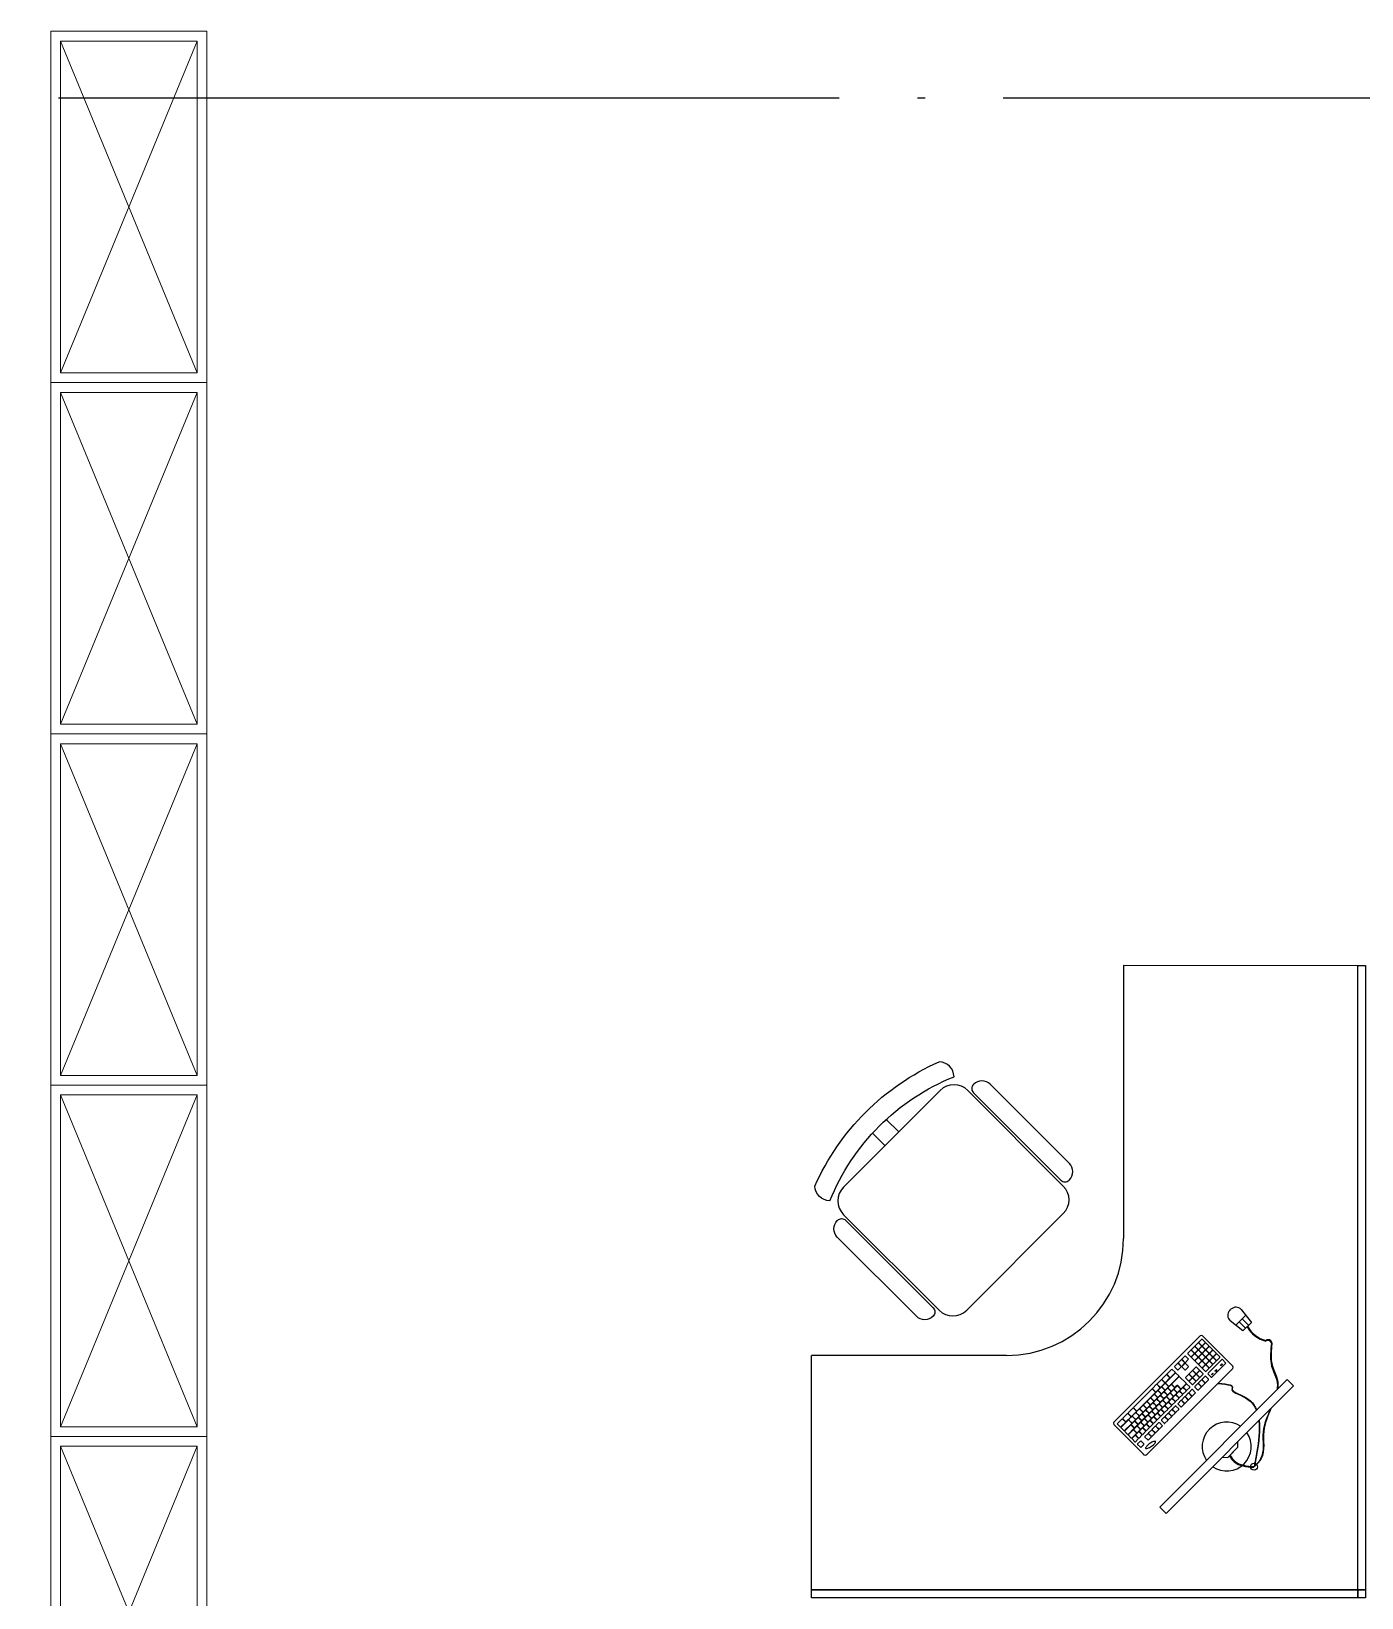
# Model space of a CAD drawing. Extents: x 93518 to 937116, y -359949 to 58022.
# Drawn here: x 806664 to 810072, y -99287 to -95274 of the extents above; entities that cross this region are included whole.
import ezdxf

# ---------------------------------------------------------------- set-up
doc = ezdxf.new("R2010")
doc.units = 0
doc.header["$LTSCALE"] = 1000
doc.header["$MEASUREMENT"] = 0
doc.linetypes.add('DOTE', pattern=[2.42, 2, -0.2, 0.02, -0.2])
doc.layers.get('0').update_dxf_attribs({"linetype": 'CONTINUOUS'})
doc.layers.add('DOTE', color=8, linetype='DOTE')

msp = doc.modelspace()

# ---------------------------------------------------------------- linework, layer by layer
at = {"color": 252, "lineweight": 9}
for p, q in [((807088.8, -95299.5), (806738.8, -96149.5)), ((807088.8, -96149.5), (806738.8, -95299.5)), ((807088.8, -96199.5), (806738.8, -97049.5)), ((807088.8, -97049.5), (806738.8, -96199.5)), ((807088.8, -97099.5), (806738.8, -97949.5)), ((807088.8, -97949.5), (806738.8, -97099.5)), ((807088.8, -97999.5), (806738.8, -98849.5)), ((807088.8, -98849.5), (806738.8, -97999.5)), ((807088.8, -98899.5), (806738.8, -99749.5)), ((807088.8, -99749.5), (806738.8, -98899.5))]:
    msp.add_line(p, q, dxfattribs=at)
at = {"color": 252}
for p, q in [((809462.2, -97667), (809462.2, -98367)), ((809462.2, -97667), (810062.2, -97667.4)), ((810062.2, -99267), (810062.2, -97667)), ((808744.8, -98235.5), (808992.3, -97988)), ((809063, -97988), (809307.7, -98232.7)), ((808886.2, -98094.1), (808854.3, -98062.2)), ((808850.9, -98129.4), (808819, -98097.5)), ((808989.5, -98550.9), (808744.8, -98306.2)), ((809307.7, -98303.4), (809060.2, -98550.9)), ((809734.2, -98551.5), (809737.3, -98548.4)), ((809763.7, -98549.2), (809789.5, -98582.3)), ((809767.7, -98604.1), (809734.9, -98577.8)), ((809749.5, -98589.5), (809775.1, -98563.8)), ((809774.5, -98597.3), (809758, -98580.9)), ((809782.6, -98589.2), (809766.2, -98572.7)), ((809789.5, -98582.3), (809767.7, -98604.1)), ((809438.5, -98835.8), (809656.3, -98618)), ((809652.6, -98635.1), (809645.7, -98642)), ((809661.5, -98642), (809654.6, -98635.1)), ((809662, -98625.6), (809655.1, -98632.6)), ((809655.1, -98634.6), (809662, -98641.5)), ((809670.9, -98632.6), (809664, -98625.6)), ((809664, -98641.5), (809670.9, -98634.6)), ((809671.4, -98635.1), (809664.5, -98642)), ((809666.2, -98618), (809740.5, -98692.2)), ((809680.3, -98642), (809673.4, -98635.1)), ((809162.2, -98667), (808662.2, -98667)), ((808662.2, -99267), (808662.2, -98667)), ((809619, -98668.7), (809612, -98675.6)), ((809627.9, -98675.6), (809620.9, -98668.7)), ((809633.8, -98653.9), (809626.9, -98660.8)), ((809626.9, -98662.8), (809633.8, -98669.7)), ((809642.7, -98660.8), (809635.8, -98653.9)), ((809635.8, -98669.7), (809642.7, -98662.8)), ((809643.2, -98644.5), (809636.3, -98651.4)), ((809636.3, -98653.4), (809643.2, -98660.3)), ((809643.2, -98663.3), (809636.3, -98670.2)), ((809636.3, -98672.2), (809643.2, -98679.1)), ((809652.1, -98651.4), (809645.2, -98644.5)), ((809645.2, -98660.3), (809652.1, -98653.4)), ((809652.1, -98670.2), (809645.2, -98663.3)), ((809645.2, -98679.1), (809652.1, -98672.2)), ((809645.7, -98644), (809652.6, -98650.9)), ((809652.6, -98653.9), (809645.7, -98660.8)), ((809645.7, -98662.8), (809652.6, -98669.7)), ((809652.6, -98672.7), (809645.7, -98679.6)), ((809654.6, -98650.9), (809661.5, -98644)), ((809661.5, -98660.8), (809654.6, -98653.9)), ((809654.6, -98669.7), (809661.5, -98662.8)), ((809661.5, -98679.6), (809654.6, -98672.7)), ((809662, -98644.5), (809655.1, -98651.4)), ((809655.1, -98653.4), (809662, -98660.3)), ((809662, -98663.3), (809655.1, -98670.2)), ((809655.1, -98672.2), (809662, -98679.1)), ((809670.9, -98651.4), (809664, -98644.5)), ((809664, -98660.3), (809670.9, -98653.4)), ((809670.9, -98670.2), (809664, -98663.3)), ((809664, -98679.1), (809670.9, -98672.2)), ((809664.5, -98644), (809671.4, -98650.9)), ((809671.4, -98653.9), (809664.5, -98660.8)), ((809664.5, -98662.8), (809671.4, -98669.7)), ((809671.4, -98672.7), (809664.5, -98679.6)), ((809673.4, -98650.9), (809680.3, -98644)), ((809680.3, -98660.8), (809673.4, -98653.9)), ((809673.4, -98669.7), (809680.3, -98662.8)), ((809680.3, -98679.6), (809673.4, -98672.7)), ((809680.8, -98644.5), (809673.9, -98651.4)), ((809673.9, -98653.4), (809680.8, -98660.3)), ((809680.8, -98663.3), (809673.9, -98670.2)), ((809673.9, -98672.2), (809680.8, -98679.1)), ((809689.7, -98651.4), (809682.8, -98644.5)), ((809682.8, -98660.3), (809689.7, -98653.4)), ((809689.7, -98670.2), (809682.8, -98663.3)), ((809682.8, -98679.1), (809689.7, -98672.2)), ((809690.2, -98653.9), (809683.3, -98660.8)), ((809683.3, -98662.8), (809690.2, -98669.7)), ((809690.2, -98672.7), (809683.3, -98679.6)), ((809699.1, -98660.8), (809692.2, -98653.9)), ((809692.2, -98669.7), (809699.1, -98662.8)), ((809699.1, -98679.6), (809692.2, -98672.7)), ((809699.6, -98663.3), (809692.7, -98670.2)), ((809692.7, -98672.2), (809699.6, -98679.1)), ((809708.5, -98670.2), (809701.6, -98663.3)), ((809701.6, -98679.1), (809708.5, -98672.2)), ((809740.5, -98702.1), (809522.7, -98919.9)), ((809560.7, -98727), (809571.2, -98716.5)), ((809594.4, -98712), (809570.1, -98736.4)), ((809573.2, -98716.5), (809580.1, -98723.4)), ((809573.7, -98714), (809585, -98702.6)), ((809580.6, -98722.9), (809573.7, -98716)), ((809593.9, -98711.5), (809582.6, -98722.9)), ((809587, -98702.6), (809593.9, -98709.6)), ((809600.2, -98687.5), (809593.2, -98694.4)), ((809593.2, -98696.4), (809600.2, -98703.3)), ((809603.4, -98719), (809596.4, -98712)), ((809609.1, -98694.4), (809602.1, -98687.5)), ((809602.1, -98703.3), (809609.1, -98696.4)), ((809609.6, -98678.1), (809602.6, -98685)), ((809602.6, -98687), (809609.6, -98693.9)), ((809618.5, -98685), (809611.5, -98678.1)), ((809611.5, -98693.9), (809618.5, -98687)), ((809612, -98677.6), (809619, -98684.5)), ((809619, -98687.5), (809612, -98694.4)), ((809612, -98696.4), (809619, -98703.3)), ((809620.9, -98684.5), (809627.9, -98677.6)), ((809627.9, -98694.4), (809620.9, -98687.5)), ((809620.9, -98703.3), (809627.9, -98696.4)), ((809628.4, -98715.7), (809621.4, -98722.7)), ((809637.3, -98722.7), (809630.3, -98715.7)), ((809637.8, -98706.3), (809630.8, -98713.2)), ((809630.8, -98715.2), (809637.8, -98722.2)), ((809646.7, -98713.2), (809639.8, -98706.3)), ((809639.8, -98722.2), (809646.7, -98715.2)), ((809647.2, -98696.9), (809640.2, -98703.8)), ((809640.2, -98705.8), (809647.2, -98712.8)), ((809647.2, -98715.7), (809640.2, -98722.7)), ((809645.7, -98681.6), (809652.6, -98688.5)), ((809656.1, -98703.8), (809649.2, -98696.9)), ((809649.2, -98712.8), (809656.1, -98705.8)), ((809656.1, -98722.7), (809649.2, -98715.7)), ((809656.6, -98706.3), (809649.6, -98713.2)), ((809649.6, -98715.2), (809656.6, -98722.2)), ((809654.6, -98688.5), (809661.5, -98681.6)), ((809662, -98682.1), (809655.1, -98689)), ((809655.1, -98691), (809662, -98697.9)), ((809665.5, -98713.2), (809658.6, -98706.3)), ((809658.6, -98722.2), (809665.5, -98715.2)), ((809670.9, -98689), (809664, -98682.1)), ((809664, -98697.9), (809670.9, -98691)), ((809664.5, -98681.6), (809671.4, -98688.5)), ((809671.4, -98691.5), (809664.5, -98698.4)), ((809664.5, -98700.4), (809671.4, -98707.3)), ((809673.4, -98688.5), (809680.3, -98681.6)), ((809680.3, -98698.4), (809673.4, -98691.5)), ((809673.4, -98707.3), (809680.3, -98700.4)), ((809680.8, -98682.1), (809673.9, -98689)), ((809673.9, -98691), (809680.8, -98697.9)), ((809678.6, -98712.5), (809713.7, -98677.4)), ((809686.5, -98722.4), (809678.6, -98714.5)), ((809689.7, -98689), (809682.8, -98682.1)), ((809682.8, -98697.9), (809689.7, -98691)), ((809683.3, -98681.6), (809690.2, -98688.5)), ((809687, -98715.6), (809690.7, -98711.9)), ((809688.2, -98716.8), (809687, -98715.6)), ((809691.8, -98713.1), (809688.2, -98716.8)), ((809723.6, -98687.3), (809688.5, -98722.4)), ((809690.7, -98711.9), (809691.8, -98713.1)), ((809692.2, -98688.5), (809699.1, -98681.6)), ((809696.2, -98706.4), (809699.9, -98702.7)), ((809697.4, -98707.5), (809696.2, -98706.4)), ((809701.1, -98703.9), (809697.4, -98707.5)), ((809699.9, -98702.7), (809701.1, -98703.9)), ((809710.5, -98692.1), (809714.2, -98688.4)), ((809711.7, -98693.3), (809710.5, -98692.1)), ((809715.3, -98689.6), (809711.7, -98693.3)), ((809714.2, -98688.4), (809715.3, -98689.6)), ((809715.7, -98677.4), (809723.6, -98685.3)), ((809534.4, -98753.3), (809488.1, -98799.6)), ((809543.3, -98760.2), (809536.4, -98753.3)), ((809536.9, -98750.8), (809546, -98741.6)), ((809543.8, -98759.7), (809536.9, -98752.8)), ((809555, -98750.5), (809545.8, -98759.7)), ((809548, -98741.6), (809555, -98748.5)), ((809548.5, -98739.1), (809558.2, -98729.5)), ((809555.5, -98748), (809548.5, -98741.1)), ((809558.2, -98748.3), (809551.3, -98755.2)), ((809567.1, -98738.4), (809557.4, -98748)), ((809560.2, -98729.5), (809567.1, -98736.4)), ((809567.1, -98755.2), (809560.2, -98748.3)), ((809567.6, -98735.9), (809560.7, -98729)), ((809567.6, -98738.9), (809560.7, -98745.8)), ((809560.7, -98747.8), (809567.6, -98754.7)), ((809574, -98751.3), (809567, -98758.2)), ((809580.1, -98725.4), (809569.6, -98735.9)), ((809576.5, -98745.8), (809569.6, -98738.9)), ((809569.6, -98754.7), (809576.5, -98747.8)), ((809570.1, -98738.4), (809577, -98745.3)), ((809582.9, -98758.2), (809576, -98751.3)), ((809583.4, -98741.9), (809576.4, -98748.8)), ((809576.4, -98750.8), (809583.4, -98757.7)), ((809579, -98745.3), (809603.4, -98720.9)), ((809589.5, -98754.6), (809582.6, -98761.5)), ((809592.3, -98748.8), (809585.4, -98741.9)), ((809585.4, -98757.7), (809592.3, -98750.8)), ((809603.8, -98721.4), (809585.9, -98739.4)), ((809585.9, -98741.4), (809592.8, -98748.3)), ((809598.4, -98761.5), (809591.5, -98754.6)), ((809598.9, -98745.2), (809592, -98752.1)), ((809592, -98754.1), (809598.9, -98761)), ((809594.8, -98748.3), (809598.9, -98744.2)), ((809600.9, -98744.2), (809608.3, -98751.6)), ((809607.8, -98752.1), (809600.9, -98745.2)), ((809600.9, -98761), (809607.8, -98754.1)), ((809622.2, -98737.8), (809605.8, -98721.4)), ((809613.3, -98749.6), (809606.3, -98756.6)), ((809610.3, -98751.6), (809622.2, -98739.7)), ((809622.2, -98756.6), (809615.2, -98749.6)), ((809622.7, -98740.2), (809615.7, -98747.2)), ((809615.7, -98749.2), (809622.7, -98756.1)), ((809621.4, -98724.6), (809628.4, -98731.6)), ((809631.6, -98747.2), (809624.6, -98740.2)), ((809624.6, -98756.1), (809631.6, -98749.2)), ((809636.8, -98754.4), (809629.9, -98761.3)), ((809630.3, -98731.6), (809637.3, -98724.6)), ((809637.8, -98725.1), (809630.8, -98732.1)), ((809630.8, -98734), (809637.8, -98741)), ((809645.7, -98761.3), (809638.8, -98754.4)), ((809646.7, -98732.1), (809639.8, -98725.1)), ((809639.8, -98741), (809646.7, -98734)), ((809640.2, -98724.6), (809647.2, -98731.6)), ((809651.9, -98739.3), (809645, -98746.2)), ((809645, -98748.2), (809651.9, -98755.1)), ((809649.2, -98731.6), (809656.1, -98724.6)), ((809660.8, -98746.2), (809653.9, -98739.3)), ((809653.9, -98755.1), (809660.8, -98748.2)), ((809661.3, -98729.9), (809654.4, -98736.8)), ((809654.4, -98738.8), (809661.3, -98745.7)), ((809670.2, -98736.8), (809663.3, -98729.9)), ((809663.3, -98745.7), (809670.2, -98738.8)), ((809670.7, -98720.4), (809663.8, -98727.4)), ((809663.8, -98729.4), (809670.7, -98736.3)), ((809679.6, -98727.4), (809672.7, -98720.4)), ((809672.7, -98736.3), (809679.6, -98729.4)), ((809497, -98808.5), (809543.3, -98762.2)), ((809511.2, -98795.3), (809504.3, -98802.2)), ((809520.1, -98802.2), (809513.2, -98795.3)), ((809520.6, -98785.9), (809513.7, -98792.8)), ((809513.7, -98794.8), (809520.6, -98801.7)), ((809529.5, -98792.8), (809522.6, -98785.9)), ((809522.6, -98801.7), (809529.5, -98794.8)), ((809530, -98776.5), (809523.1, -98783.4)), ((809523.1, -98785.4), (809530, -98792.3)), ((809536.4, -98788.9), (809529.4, -98795.9)), ((809538.9, -98783.4), (809532, -98776.5)), ((809532, -98792.3), (809538.9, -98785.4)), ((809539.4, -98767.1), (809532.5, -98774)), ((809532.5, -98776), (809539.4, -98782.9)), ((809545.3, -98795.9), (809538.3, -98788.9)), ((809545.8, -98779.5), (809538.8, -98786.5)), ((809538.8, -98788.4), (809545.8, -98795.4)), ((809548.3, -98774), (809541.4, -98767.1)), ((809541.4, -98782.9), (809548.3, -98776)), ((809548.8, -98757.7), (809541.9, -98764.6)), ((809541.9, -98766.6), (809548.8, -98773.5)), ((809551.9, -98792.2), (809544.9, -98799.1)), ((809554.7, -98786.5), (809547.7, -98779.5)), ((809547.7, -98795.4), (809554.7, -98788.4)), ((809555.2, -98770.1), (809548.2, -98777)), ((809548.2, -98779), (809555.2, -98786)), ((809557.7, -98764.6), (809550.8, -98757.7)), ((809550.8, -98773.5), (809557.7, -98766.6)), ((809551.3, -98757.2), (809558.2, -98764.1)), ((809560.8, -98799.1), (809553.9, -98792.2)), ((809561.3, -98782.8), (809554.3, -98789.7)), ((809554.3, -98791.7), (809561.3, -98798.6)), ((809564.1, -98777), (809557.1, -98770.1)), ((809557.1, -98786), (809564.1, -98779)), ((809564.6, -98760.7), (809557.6, -98767.6)), ((809557.6, -98769.6), (809564.6, -98776.6)), ((809566.2, -98796.7), (809559.3, -98803.6)), ((809560.2, -98764.1), (809567.1, -98757.2)), ((809570.2, -98789.7), (809563.3, -98782.8)), ((809563.3, -98798.6), (809570.2, -98791.7)), ((809570.7, -98773.4), (809563.8, -98780.3)), ((809563.8, -98782.3), (809570.7, -98789.2)), ((809573.5, -98767.6), (809566.5, -98760.7)), ((809566.5, -98776.6), (809573.5, -98769.6)), ((809567, -98760.2), (809574, -98767.1)), ((809575.1, -98803.6), (809568.2, -98796.7)), ((809575.6, -98787.3), (809568.7, -98794.2)), ((809568.7, -98796.2), (809575.6, -98803.1)), ((809579.6, -98780.3), (809572.7, -98773.4)), ((809572.7, -98789.2), (809579.6, -98782.3)), ((809580.1, -98764), (809573.2, -98770.9)), ((809573.2, -98772.9), (809580.1, -98779.8)), ((809576, -98767.1), (809582.9, -98760.2)), ((809584.5, -98794.2), (809577.6, -98787.3)), ((809577.6, -98803.1), (809584.5, -98796.2)), ((809585, -98777.9), (809578.1, -98784.8)), ((809578.1, -98786.8), (809585, -98793.7)), ((809589, -98770.9), (809582.1, -98764)), ((809582.1, -98779.8), (809589, -98772.9)), ((809582.6, -98763.5), (809589.5, -98770.4)), ((809593.9, -98784.8), (809587, -98777.9)), ((809587, -98793.7), (809593.9, -98786.8)), ((809594.4, -98768.5), (809587.5, -98775.4)), ((809587.5, -98777.4), (809594.4, -98784.3)), ((809594.5, -98796.7), (809587.5, -98803.6)), ((809591.5, -98770.4), (809598.4, -98763.5)), ((809603.4, -98775.4), (809596.4, -98768.5)), ((809596.4, -98784.3), (809603.4, -98777.4)), ((809603.4, -98803.6), (809596.4, -98796.7)), ((809603.8, -98759.1), (809596.9, -98766)), ((809596.9, -98768), (809603.8, -98774.9)), ((809608.6, -98782.6), (809601.6, -98789.5)), ((809601.6, -98791.5), (809608.6, -98798.4)), ((809612.8, -98766), (809605.8, -98759.1)), ((809605.8, -98774.9), (809612.8, -98768)), ((809606.3, -98758.6), (809613.3, -98765.5)), ((809617.5, -98789.5), (809610.6, -98782.6)), ((809610.6, -98798.4), (809617.5, -98791.5)), ((809618, -98773.2), (809611, -98780.1)), ((809611, -98782.1), (809618, -98789)), ((809615.2, -98765.5), (809622.2, -98758.6)), ((809626.9, -98780.1), (809620, -98773.2)), ((809620, -98789), (809626.9, -98782.1)), ((809627.4, -98763.8), (809620.5, -98770.7)), ((809620.5, -98772.7), (809627.4, -98779.6)), ((809636.3, -98770.7), (809629.4, -98763.8)), ((809629.4, -98779.6), (809636.3, -98772.7)), ((809629.9, -98763.3), (809636.8, -98770.2)), ((809638.8, -98770.2), (809645.7, -98763.3)), ((809446.4, -98841.2), (809457.8, -98829.8)), ((809455.8, -98850.6), (809473.6, -98832.9)), ((809459.8, -98829.8), (809466.7, -98836.8)), ((809460.3, -98827.4), (809471.7, -98816)), ((809467.2, -98836.3), (809460.3, -98829.3)), ((809480.6, -98824.9), (809469.2, -98836.3)), ((809473.7, -98816), (809480.6, -98822.9)), ((809474.2, -98813.5), (809485.5, -98802.1)), ((809481.1, -98822.4), (809474.2, -98815.5)), ((809475.6, -98832.9), (809482.5, -98839.8)), ((809483, -98823.5), (809476, -98830.4)), ((809476, -98832.4), (809483, -98839.3)), ((809489.3, -98835.9), (809482.4, -98842.9)), ((809494.5, -98811), (809483.1, -98822.4)), ((809491.9, -98830.4), (809484.9, -98823.5)), ((809484.9, -98839.3), (809491.9, -98832.4)), ((809492.4, -98814.1), (809485.4, -98821)), ((809485.4, -98823), (809492.4, -98829.9)), ((809487.5, -98802.1), (809494.5, -98809)), ((809488.1, -98801.6), (809495, -98808.5)), ((809498.2, -98842.9), (809491.3, -98835.9)), ((809498.7, -98826.5), (809491.8, -98833.5)), ((809491.8, -98835.5), (809498.7, -98842.4)), ((809501.3, -98821), (809494.4, -98814.1)), ((809494.4, -98829.9), (809501.3, -98823)), ((809501.8, -98804.7), (809494.8, -98811.6)), ((809494.8, -98813.6), (809501.8, -98820.5)), ((809507.6, -98833.5), (809500.7, -98826.5)), ((809500.7, -98842.4), (809507.6, -98835.5)), ((809508.1, -98817.1), (809501.2, -98824.1)), ((809501.2, -98826), (809508.1, -98833)), ((809510.7, -98811.6), (809503.8, -98804.7)), ((809503.8, -98820.5), (809510.7, -98813.6)), ((809504.3, -98804.2), (809511.2, -98811.1)), ((809514.3, -98829.8), (809507.3, -98836.8)), ((809517, -98824.1), (809510.1, -98817.1)), ((809510.1, -98833), (809517, -98826)), ((809517.5, -98807.7), (809510.6, -98814.7)), ((809510.6, -98816.6), (809517.5, -98823.6)), ((809513.2, -98811.1), (809520.1, -98804.2)), ((809523.2, -98836.8), (809516.2, -98829.8)), ((809523.7, -98820.4), (809516.7, -98827.4)), ((809516.7, -98829.3), (809523.7, -98836.3)), ((809526.5, -98814.7), (809519.5, -98807.7)), ((809519.5, -98823.6), (809526.5, -98816.6)), ((809526.9, -98798.3), (809520, -98805.3)), ((809520, -98807.2), (809526.9, -98814.2)), ((809528.6, -98834.3), (809521.7, -98841.2)), ((809532.6, -98827.4), (809525.6, -98820.4)), ((809525.6, -98836.3), (809532.6, -98829.3)), ((809533.1, -98811), (809526.1, -98818)), ((809526.1, -98819.9), (809533.1, -98826.9)), ((809535.9, -98805.3), (809528.9, -98798.3)), ((809528.9, -98814.2), (809535.9, -98807.2)), ((809529.4, -98797.8), (809536.4, -98804.8)), ((809537.5, -98841.2), (809530.6, -98834.3)), ((809538, -98824.9), (809531.1, -98831.8)), ((809531.1, -98833.8), (809538, -98840.7)), ((809542, -98818), (809535, -98811)), ((809535, -98826.9), (809542, -98819.9)), ((809542.5, -98801.6), (809535.5, -98808.5)), ((809535.5, -98810.5), (809542.5, -98817.5)), ((809538.3, -98804.8), (809545.3, -98797.8)), ((809546.9, -98831.8), (809540, -98824.9)), ((809540, -98840.7), (809546.9, -98833.8)), ((809547.4, -98815.5), (809540.5, -98822.4)), ((809540.5, -98824.4), (809547.4, -98831.3)), ((809551.4, -98808.5), (809544.5, -98801.6)), ((809544.5, -98817.5), (809551.4, -98810.5)), ((809544.9, -98801.1), (809551.9, -98808.1)), ((809556.3, -98822.4), (809549.4, -98815.5)), ((809549.4, -98831.3), (809556.3, -98824.4)), ((809556.8, -98806.1), (809549.9, -98813)), ((809549.9, -98815), (809556.8, -98821.9)), ((809553.9, -98808.1), (809560.8, -98801.1)), ((809565.7, -98813), (809558.8, -98806.1)), ((809558.8, -98821.9), (809565.7, -98815)), ((809559.3, -98805.6), (809566.2, -98812.5)), ((809566.3, -98824.9), (809559.3, -98831.8)), ((809559.3, -98833.8), (809566.3, -98840.7)), ((809568.2, -98812.5), (809575.1, -98805.6)), ((809575.2, -98831.8), (809568.2, -98824.9)), ((809568.2, -98840.7), (809575.2, -98833.8)), ((809575.7, -98815.5), (809568.7, -98822.4)), ((809568.7, -98824.4), (809575.7, -98831.3)), ((809584.6, -98822.4), (809577.6, -98815.5)), ((809577.6, -98831.3), (809584.6, -98824.4)), ((809585.1, -98806.1), (809578.1, -98813)), ((809578.1, -98815), (809585.1, -98821.9)), ((809594, -98813), (809587, -98806.1)), ((809587, -98821.9), (809594, -98815)), ((809587.5, -98805.6), (809594.5, -98812.5)), ((809596.4, -98812.5), (809603.4, -98805.6)), ((809512.8, -98919.9), (809438.5, -98845.7)), ((809453.4, -98850.1), (809446.4, -98843.2)), ((809466.7, -98838.7), (809455.4, -98850.1)), ((809462.8, -98859.5), (809455.8, -98852.6)), ((809482.5, -98841.8), (809464.8, -98859.5)), ((809465.3, -98860), (809479.9, -98845.4)), ((809472.2, -98868.9), (809465.3, -98862)), ((809488.8, -98854.3), (809474.2, -98868.9)), ((809474.7, -98869.4), (809486, -98858)), ((809481.6, -98878.3), (809474.7, -98871.4)), ((809481.9, -98845.4), (809488.8, -98852.3)), ((809482.4, -98844.9), (809489.3, -98851.8)), ((809495, -98867), (809483.6, -98878.3)), ((809484.1, -98878.8), (809491, -98871.9)), ((809488, -98858), (809495, -98865)), ((809495.4, -98848.6), (809488.5, -98855.6)), ((809488.5, -98857.6), (809495.4, -98864.5)), ((809491.3, -98851.8), (809498.2, -98844.9)), ((809493, -98871.9), (809499.9, -98878.8)), ((809500.4, -98862.5), (809493.5, -98869.4)), ((809493.5, -98871.4), (809500.4, -98878.3)), ((809504.4, -98855.6), (809497.4, -98848.6)), ((809497.4, -98864.5), (809504.4, -98857.6)), ((809504.9, -98839.2), (809497.9, -98846.2)), ((809497.9, -98848.1), (809504.9, -98855.1)), ((809509.3, -98869.4), (809502.4, -98862.5)), ((809502.4, -98878.3), (809509.3, -98871.4)), ((809509.8, -98853.1), (809502.9, -98860)), ((809502.9, -98862), (809509.8, -98868.9)), ((809513.8, -98846.2), (809506.8, -98839.2)), ((809506.8, -98855.1), (809513.8, -98848.1)), ((809507.3, -98838.7), (809514.3, -98845.7)), ((809518.7, -98860), (809511.8, -98853.1)), ((809511.8, -98868.9), (809518.7, -98862)), ((809519.2, -98843.7), (809512.3, -98850.6)), ((809512.3, -98852.6), (809519.2, -98859.5)), ((809516.2, -98845.7), (809523.2, -98838.7)), ((809523.9, -98867.2), (809517, -98874.2)), ((809517, -98876.1), (809523.9, -98883.1)), ((809528.1, -98850.6), (809521.2, -98843.7)), ((809521.2, -98859.5), (809528.1, -98852.6)), ((809521.7, -98843.2), (809528.6, -98850.1)), ((809532.8, -98874.2), (809525.9, -98867.2)), ((809525.9, -98883.1), (809532.8, -98876.1)), ((809533.3, -98857.8), (809526.4, -98864.8)), ((809526.4, -98866.7), (809533.3, -98873.7)), ((809530.6, -98850.1), (809537.5, -98843.2)), ((809542.2, -98864.8), (809535.3, -98857.8)), ((809535.3, -98873.7), (809542.2, -98866.7)), ((809542.7, -98848.4), (809535.8, -98855.3)), ((809535.8, -98857.3), (809542.7, -98864.3)), ((809551.6, -98855.3), (809544.7, -98848.4)), ((809544.7, -98864.3), (809551.6, -98857.3)), ((809552.1, -98839), (809545.2, -98845.9)), ((809545.2, -98847.9), (809552.1, -98854.9)), ((809561.1, -98845.9), (809554.1, -98839)), ((809554.1, -98854.9), (809561.1, -98847.9)), ((809491, -98887.7), (809484.1, -98880.8)), ((809499.9, -98880.8), (809493, -98887.7)), ((809498.2, -98893), (809505.1, -98886)), ((809505.1, -98901.9), (809498.2, -98894.9)), ((809507.1, -98886), (809514, -98893)), ((809514, -98894.9), (809507.1, -98901.9)), ((809729.1, -98928.1), (809743.5, -98913.6)), ((809754.3, -98902.8), (809739.9, -98917.2)), ((809754, -98888.8), (809754.3, -98902.8)), ((809715.1, -98927.7), (809729.1, -98928.1)), ((810062.2, -99267.4), (808662.2, -99267.4))]:
    msp.add_line(p, q, dxfattribs=at)
at = {"color": 252, "lineweight": 9}
for points in [[(807113.8, -96174.5), (806713.8, -96174.5), (806713.8, -95274.5), (807113.8, -95274.5)], [(807088.8, -96149.5), (806738.8, -96149.5), (806738.8, -95299.5), (807088.8, -95299.5)], [(807113.8, -97074.5), (806713.8, -97074.5), (806713.8, -96174.5), (807113.8, -96174.5)], [(807088.8, -97049.5), (806738.8, -97049.5), (806738.8, -96199.5), (807088.8, -96199.5)], [(807113.8, -97974.5), (806713.8, -97974.5), (806713.8, -97074.5), (807113.8, -97074.5)], [(807088.8, -97949.5), (806738.8, -97949.5), (806738.8, -97099.5), (807088.8, -97099.5)], [(807113.8, -98874.5), (806713.8, -98874.5), (806713.8, -97974.5), (807113.8, -97974.5)], [(807088.8, -98849.5), (806738.8, -98849.5), (806738.8, -97999.5), (807088.8, -97999.5)], [(807113.8, -99774.5), (806713.8, -99774.5), (806713.8, -98874.5), (807113.8, -98874.5)], [(807088.8, -99749.5), (806738.8, -99749.5), (806738.8, -98899.5), (807088.8, -98899.5)]]:
    msp.add_lwpolyline(points, close=True, dxfattribs=at)
at = {"color": 252}
for points in [[(810082.2, -99267.4), (810062.2, -99267.4), (810062.2, -97667.4), (810082.2, -97667.4)], [(809881.5, -98728.8), (809555.1, -99055.3), (809571.3, -99071.5), (809897.8, -98745)], [(810062.2, -99287.4), (808662.2, -99287.4), (808662.2, -99267.4), (810062.2, -99267.4)], [(810082.2, -99287.4), (810062.2, -99287.4), (810062.2, -99267.4), (810082.2, -99267.4)]]:
    msp.add_lwpolyline(points, close=True, dxfattribs=at)
for points in [[(808671.3, -98232.7, -0.185546), (808989.5, -97914.5, 1.455634)], [(808709.5, -98270.8, -0.202936), (809027.7, -97952.6, -0.185546)], [(809027.7, -97952.6, 0.403028), (808989.5, -97914.5, 0.425489)], [(808709.5, -98270.8, -0.403028), (808671.3, -98232.7, -0.425489)]]:
    msp.add_lwpolyline(points, format="xyb", dxfattribs=at)
for points in [[(809322.8, -98217.7), (809323.3, -98217.1, 0.414214), (809323.3, -98174.7), (809120.5, -97971.9, 0.414214), (809078.1, -97971.9), (809077.5, -97972.4, 0.414214), (809077.5, -97993.6), (809301.6, -98217.7, 0.414214)], [(808974.5, -98565.9), (808973.9, -98566.5, -0.414214), (808931.5, -98566.5), (808728.7, -98363.7, -0.414214), (808728.7, -98321.2), (808729.2, -98320.7, -0.414214), (808750.5, -98320.7), (808974.5, -98544.7, -0.414214)]]:
    msp.add_lwpolyline(points, format="xyb", close=True, dxfattribs=at)
msp.add_circle((809796.4, -98951.8), 8.76, dxfattribs=at)
for centre, radius, start, end in [((809027.7, -98023.3), 50, 45, 135), ((809272.4, -98268.1), 50, 315, 45), ((808780.2, -98270.8), 50, 135, 225), ((809162.2, -98367), 300, 270, 0), ((809024.9, -98515.6), 50, 225, 315), ((809747, -98564.3), 18.1, 135, 228.0849), ((809750.1, -98561.3), 18.1, 41.6954, 135), ((809843.7, -98558.3), 73.8, 208.2114, 256.5419), ((809843.9, -98558.2), 72.4, 207.7585, 255.7085), ((809653.6, -98636), 1.4, 45, 135), ((809656.1, -98633.6), 1.4, 135, 225), ((809661.3, -98622.9), 7, 45, 135), ((809663, -98626.6), 1.4, 45, 135), ((809669.9, -98633.6), 1.4, 315, 45), ((809672.4, -98636), 1.4, 45, 135), ((809832, -98637.2), 10.8, 331.5015, 125.6465), ((809832, -98638.2), 9.79, 325.173, 124.4577), ((809613, -98676.6), 1.4, 135, 225), ((809620, -98669.7), 1.4, 45, 135), ((809627.9, -98661.8), 1.4, 135, 225), ((809626.9, -98676.6), 1.4, 315, 45), ((809634.8, -98654.9), 1.4, 45, 135), ((809634.8, -98668.7), 1.4, 225, 315), ((809637.3, -98652.4), 1.4, 135, 225), ((809637.3, -98671.2), 1.4, 135, 225), ((809641.7, -98661.8), 1.4, 315, 45), ((809644.2, -98645.4), 1.4, 45, 135), ((809644.2, -98659.3), 1.4, 225, 315), ((809644.2, -98664.3), 1.4, 45, 135), ((809646.7, -98643), 1.4, 135, 225), ((809646.7, -98661.8), 1.4, 135, 225), ((809651.1, -98652.4), 1.4, 315, 45), ((809651.1, -98671.2), 1.4, 315, 45), ((809653.6, -98649.9), 1.4, 225, 315), ((809653.6, -98654.9), 1.4, 45, 135), ((809653.6, -98668.7), 1.4, 225, 315), ((809653.6, -98673.7), 1.4, 45, 135), ((809656.1, -98652.4), 1.4, 135, 225), ((809656.1, -98671.2), 1.4, 135, 225), ((809660.5, -98643), 1.4, 315, 45), ((809660.5, -98661.8), 1.4, 315, 45), ((809663, -98640.5), 1.4, 225, 315), ((809663, -98645.4), 1.4, 45, 135), ((809663, -98659.3), 1.4, 225, 315), ((809663, -98664.3), 1.4, 45, 135), ((809665.5, -98643), 1.4, 135, 225), ((809665.5, -98661.8), 1.4, 135, 225), ((809669.9, -98652.4), 1.4, 315, 45), ((809669.9, -98671.2), 1.4, 315, 45), ((809672.4, -98649.9), 1.4, 225, 315), ((809672.4, -98654.9), 1.4, 45, 135), ((809672.4, -98668.7), 1.4, 225, 315), ((809672.4, -98673.7), 1.4, 45, 135), ((809674.9, -98652.4), 1.4, 135, 225), ((809674.9, -98671.2), 1.4, 135, 225), ((809679.3, -98643), 1.4, 315, 45), ((809679.3, -98661.8), 1.4, 315, 45), ((809681.8, -98645.4), 1.4, 45, 135), ((809681.8, -98659.3), 1.4, 225, 315), ((809681.8, -98664.3), 1.4, 45, 135), ((809684.3, -98661.8), 1.4, 135, 225), ((809688.7, -98652.4), 1.4, 315, 45), ((809688.7, -98671.2), 1.4, 315, 45), ((809691.2, -98654.9), 1.4, 45, 135), ((809691.2, -98668.7), 1.4, 225, 315), ((809691.2, -98673.7), 1.4, 45, 135), ((809693.7, -98671.2), 1.4, 135, 225), ((809698.1, -98661.8), 1.4, 315, 45), ((809700.6, -98664.3), 1.4, 45, 135), ((809707.6, -98671.2), 1.4, 315, 45), ((809572.2, -98717.5), 1.4, 45, 135), ((809574.6, -98715), 1.4, 135, 225), ((809586, -98703.6), 1.4, 45, 135), ((809594.2, -98695.4), 1.4, 135, 225), ((809593, -98710.5), 1.4, 315, 45), ((809595.4, -98713), 1.4, 45, 135), ((809601.1, -98688.5), 1.4, 45, 135), ((809601.1, -98702.4), 1.4, 225, 315), ((809603.6, -98686), 1.4, 135, 225), ((809608.1, -98695.4), 1.4, 315, 45), ((809610.5, -98679.1), 1.4, 45, 135), ((809610.5, -98693), 1.4, 225, 315), ((809613, -98695.4), 1.4, 135, 225), ((809617.5, -98686), 1.4, 315, 45), ((809620, -98683.5), 1.4, 225, 315), ((809620, -98688.5), 1.4, 45, 135), ((809620, -98702.4), 1.4, 225, 315), ((809626.9, -98695.4), 1.4, 315, 45), ((809629.4, -98716.7), 1.4, 45, 135), ((809631.8, -98714.2), 1.4, 135, 225), ((809638.8, -98707.3), 1.4, 45, 135), ((809641.2, -98704.8), 1.4, 135, 225), ((809644.2, -98678.1), 1.4, 225, 315), ((809646.7, -98680.6), 1.4, 135, 225), ((809645.7, -98714.2), 1.4, 315, 45), ((809648.2, -98697.9), 1.4, 45, 135), ((809648.2, -98711.8), 1.4, 225, 315), ((809648.2, -98716.7), 1.4, 45, 135), ((809650.6, -98714.2), 1.4, 135, 225), ((809653.6, -98687.5), 1.4, 225, 315), ((809656.1, -98690), 1.4, 135, 225), ((809655.1, -98704.8), 1.4, 315, 45), ((809657.6, -98707.3), 1.4, 45, 135), ((809660.5, -98680.6), 1.4, 315, 45), ((809663, -98678.1), 1.4, 225, 315), ((809663, -98683.1), 1.4, 45, 135), ((809663, -98696.9), 1.4, 225, 315), ((809665.5, -98680.6), 1.4, 135, 225), ((809665.5, -98699.4), 1.4, 135, 225), ((809664.5, -98714.2), 1.4, 315, 45), ((809669.9, -98690), 1.4, 315, 45), ((809672.4, -98687.5), 1.4, 225, 315), ((809672.4, -98692.5), 1.4, 45, 135), ((809672.4, -98706.3), 1.4, 225, 315), ((809674.9, -98690), 1.4, 135, 225), ((809679.6, -98713.5), 1.4, 135, 225), ((809679.3, -98680.6), 1.4, 315, 45), ((809679.3, -98699.4), 1.4, 315, 45), ((809681.8, -98678.1), 1.4, 225, 315), ((809681.8, -98683.1), 1.4, 45, 135), ((809681.8, -98696.9), 1.4, 225, 315), ((809684.3, -98680.6), 1.4, 135, 225), ((809688.7, -98690), 1.4, 315, 45), ((809691.2, -98687.5), 1.4, 225, 315), ((809698.1, -98680.6), 1.4, 315, 45), ((809700.6, -98678.1), 1.4, 225, 315), ((809714.7, -98678.4), 1.4, 45, 135), ((809722.6, -98686.3), 1.4, 315, 45), ((809735.5, -98697.2), 7, 315, 45), ((809535.4, -98754.3), 1.4, 45, 135), ((809537.9, -98751.8), 1.4, 135, 225), ((809547, -98742.6), 1.4, 45, 135), ((809549.5, -98740.1), 1.4, 135, 225), ((809552.3, -98756.2), 1.4, 135, 225), ((809554, -98749.5), 1.4, 315, 45), ((809556.4, -98747.1), 1.4, 225, 315), ((809559.2, -98730.4), 1.4, 45, 135), ((809559.2, -98749.3), 1.4, 45, 135), ((809561.7, -98728), 1.4, 135, 225), ((809561.7, -98746.8), 1.4, 135, 225), ((809566.1, -98737.4), 1.4, 315, 45), ((809566.1, -98756.2), 1.4, 315, 45), ((809568.6, -98734.9), 1.4, 225, 315), ((809568.6, -98739.9), 1.4, 45, 135), ((809568.6, -98753.7), 1.4, 225, 315), ((809571.1, -98737.4), 1.4, 135, 225), ((809575, -98752.3), 1.4, 45, 135), ((809577.4, -98749.8), 1.4, 135, 225), ((809575.5, -98746.8), 1.4, 315, 45), ((809578, -98744.3), 1.4, 225, 315), ((809579.1, -98724.4), 1.4, 315, 45), ((809581.6, -98721.9), 1.4, 225, 315), ((809584.4, -98742.9), 1.4, 45, 135), ((809586.8, -98740.4), 1.4, 135, 225), ((809590.5, -98755.6), 1.4, 45, 135), ((809593, -98753.1), 1.4, 135, 225), ((809591.3, -98749.8), 1.4, 315, 45), ((809593.8, -98747.3), 1.4, 225, 315), ((809599.9, -98745.2), 1.4, 45, 135), ((809599.9, -98746.2), 1.4, 45, 135), ((809602.4, -98719.9), 1.4, 315, 45), ((809604.8, -98722.4), 1.4, 45, 135), ((809607.3, -98757.6), 1.4, 135, 225), ((809606.8, -98753.1), 1.4, 315, 45), ((809609.3, -98750.6), 1.4, 225, 315), ((809614.2, -98750.6), 1.4, 45, 135), ((809616.7, -98748.2), 1.4, 135, 225), ((809622.4, -98723.6), 1.4, 135, 225), ((809621.2, -98738.8), 1.4, 315, 45), ((809621.2, -98757.6), 1.4, 315, 45), ((809623.6, -98741.2), 1.4, 45, 135), ((809623.6, -98755.1), 1.4, 225, 315), ((809629.4, -98730.6), 1.4, 225, 315), ((809631.8, -98733), 1.4, 135, 225), ((809630.6, -98748.2), 1.4, 315, 45), ((809637.8, -98755.4), 1.4, 45, 135), ((809636.3, -98723.6), 1.4, 315, 45), ((809638.8, -98721.2), 1.4, 225, 315), ((809638.8, -98726.1), 1.4, 45, 135), ((809638.8, -98740), 1.4, 225, 315), ((809641.2, -98723.6), 1.4, 135, 225), ((809646, -98747.2), 1.4, 135, 225), ((809645.7, -98733), 1.4, 315, 45), ((809648.2, -98730.6), 1.4, 225, 315), ((809652.9, -98740.2), 1.4, 45, 135), ((809652.9, -98754.1), 1.4, 225, 315), ((809655.4, -98737.8), 1.4, 135, 225), ((809655.1, -98723.6), 1.4, 315, 45), ((809657.6, -98721.2), 1.4, 225, 315), ((809659.8, -98747.2), 1.4, 315, 45), ((809662.3, -98730.8), 1.4, 45, 135), ((809662.3, -98744.7), 1.4, 225, 315), ((809664.8, -98728.4), 1.4, 135, 225), ((809669.2, -98737.8), 1.4, 315, 45), ((809671.7, -98721.4), 1.4, 45, 135), ((809671.7, -98735.3), 1.4, 225, 315), ((809678.6, -98728.4), 1.4, 315, 45), ((809687.5, -98721.4), 1.4, 225, 315), ((809512.2, -98796.3), 1.4, 45, 135), ((809514.6, -98793.8), 1.4, 135, 225), ((809521.6, -98786.9), 1.4, 45, 135), ((809524.1, -98784.4), 1.4, 135, 225), ((809530.4, -98796.8), 1.4, 135, 225), ((809528.5, -98793.8), 1.4, 315, 45), ((809531, -98777.5), 1.4, 45, 135), ((809531, -98791.3), 1.4, 225, 315), ((809533.5, -98775), 1.4, 135, 225), ((809537.3, -98789.9), 1.4, 45, 135), ((809539.8, -98787.4), 1.4, 135, 225), ((809537.9, -98784.4), 1.4, 315, 45), ((809540.4, -98768.1), 1.4, 45, 135), ((809540.4, -98781.9), 1.4, 225, 315), ((809542.9, -98765.6), 1.4, 135, 225), ((809542.3, -98761.2), 1.4, 315, 45), ((809544.8, -98758.7), 1.4, 225, 315), ((809544.3, -98796.8), 1.4, 315, 45), ((809546.7, -98780.5), 1.4, 45, 135), ((809546.7, -98794.4), 1.4, 225, 315), ((809549.2, -98778), 1.4, 135, 225), ((809547.3, -98775), 1.4, 315, 45), ((809549.8, -98758.7), 1.4, 45, 135), ((809549.8, -98772.5), 1.4, 225, 315), ((809552.9, -98793.2), 1.4, 45, 135), ((809555.3, -98790.7), 1.4, 135, 225), ((809553.7, -98787.4), 1.4, 315, 45), ((809556.2, -98771.1), 1.4, 45, 135), ((809556.2, -98785), 1.4, 225, 315), ((809558.6, -98768.6), 1.4, 135, 225), ((809556.7, -98765.6), 1.4, 315, 45), ((809559.2, -98763.1), 1.4, 225, 315), ((809562.3, -98783.8), 1.4, 45, 135), ((809564.7, -98781.3), 1.4, 135, 225), ((809563.1, -98778), 1.4, 315, 45), ((809565.6, -98761.7), 1.4, 45, 135), ((809565.6, -98775.6), 1.4, 225, 315), ((809567.2, -98797.7), 1.4, 45, 135), ((809568, -98759.2), 1.4, 135, 225), ((809569.7, -98795.2), 1.4, 135, 225), ((809569.2, -98790.7), 1.4, 315, 45), ((809571.7, -98774.4), 1.4, 45, 135), ((809571.7, -98788.3), 1.4, 225, 315), ((809574.1, -98771.9), 1.4, 135, 225), ((809572.5, -98768.6), 1.4, 315, 45), ((809575, -98766.2), 1.4, 225, 315), ((809576.6, -98788.3), 1.4, 45, 135), ((809579.1, -98785.8), 1.4, 135, 225), ((809578.6, -98781.3), 1.4, 315, 45), ((809581.1, -98765), 1.4, 45, 135), ((809581.1, -98778.8), 1.4, 225, 315), ((809583.6, -98762.5), 1.4, 135, 225), ((809581.9, -98759.2), 1.4, 315, 45), ((809584.4, -98756.8), 1.4, 225, 315), ((809583.6, -98795.2), 1.4, 315, 45), ((809586, -98778.8), 1.4, 45, 135), ((809586, -98792.7), 1.4, 225, 315), ((809588.5, -98776.4), 1.4, 135, 225), ((809588, -98771.9), 1.4, 315, 45), ((809590.5, -98769.4), 1.4, 225, 315), ((809593, -98785.8), 1.4, 315, 45), ((809595.4, -98769.4), 1.4, 45, 135), ((809595.4, -98783.3), 1.4, 225, 315), ((809595.5, -98797.7), 1.4, 45, 135), ((809597.9, -98767), 1.4, 135, 225), ((809597.4, -98762.5), 1.4, 315, 45), ((809599.9, -98760), 1.4, 225, 315), ((809602.6, -98790.5), 1.4, 135, 225), ((809602.4, -98776.4), 1.4, 315, 45), ((809604.8, -98760), 1.4, 45, 135), ((809604.8, -98773.9), 1.4, 225, 315), ((809609.6, -98783.6), 1.4, 45, 135), ((809612, -98781.1), 1.4, 135, 225), ((809611.8, -98767), 1.4, 315, 45), ((809614.2, -98764.5), 1.4, 225, 315), ((809616.5, -98790.5), 1.4, 315, 45), ((809619, -98774.2), 1.4, 45, 135), ((809619, -98788), 1.4, 225, 315), ((809621.4, -98771.7), 1.4, 135, 225), ((809625.9, -98781.1), 1.4, 315, 45), ((809628.4, -98764.8), 1.4, 45, 135), ((809628.4, -98778.6), 1.4, 225, 315), ((809630.8, -98762.3), 1.4, 135, 225), ((809635.3, -98771.7), 1.4, 315, 45), ((809637.8, -98769.2), 1.4, 225, 315), ((809644.7, -98762.3), 1.4, 315, 45), ((809443.5, -98840.7), 7, 135, 225), ((809458.8, -98830.8), 1.4, 45, 135), ((809461.3, -98828.3), 1.4, 135, 225), ((809465.7, -98837.8), 1.4, 315, 45), ((809468.2, -98835.3), 1.4, 225, 315), ((809472.7, -98817), 1.4, 45, 135), ((809474.6, -98833.9), 1.4, 45, 135), ((809475.2, -98814.5), 1.4, 135, 225), ((809477, -98831.4), 1.4, 135, 225), ((809479.6, -98823.9), 1.4, 315, 45), ((809482.1, -98821.4), 1.4, 225, 315), ((809484, -98824.5), 1.4, 45, 135), ((809486.4, -98822), 1.4, 135, 225), ((809486.5, -98803.1), 1.4, 45, 135), ((809489.1, -98800.6), 1.4, 135, 225), ((809490.3, -98836.9), 1.4, 45, 135), ((809492.8, -98834.5), 1.4, 135, 225), ((809490.9, -98831.4), 1.4, 315, 45), ((809493.4, -98815.1), 1.4, 45, 135), ((809493.4, -98828.9), 1.4, 225, 315), ((809495.8, -98812.6), 1.4, 135, 225), ((809493.5, -98810), 1.4, 315, 45), ((809496, -98807.5), 1.4, 225, 315), ((809499.7, -98827.5), 1.4, 45, 135), ((809502.2, -98825.1), 1.4, 135, 225), ((809500.3, -98822), 1.4, 315, 45), ((809502.8, -98805.7), 1.4, 45, 135), ((809502.8, -98819.5), 1.4, 225, 315), ((809505.2, -98803.2), 1.4, 135, 225), ((809508.3, -98837.8), 1.4, 135, 225), ((809506.7, -98834.5), 1.4, 315, 45), ((809509.1, -98818.1), 1.4, 45, 135), ((809509.1, -98832), 1.4, 225, 315), ((809511.6, -98815.7), 1.4, 135, 225), ((809509.7, -98812.6), 1.4, 315, 45), ((809512.2, -98810.1), 1.4, 225, 315), ((809515.2, -98830.8), 1.4, 45, 135), ((809517.7, -98828.3), 1.4, 135, 225), ((809516.1, -98825.1), 1.4, 315, 45), ((809518.5, -98808.7), 1.4, 45, 135), ((809518.5, -98822.6), 1.4, 225, 315), ((809521, -98806.3), 1.4, 135, 225), ((809519.1, -98803.2), 1.4, 315, 45), ((809521.6, -98800.7), 1.4, 225, 315), ((809522.2, -98837.8), 1.4, 315, 45), ((809524.7, -98821.4), 1.4, 45, 135), ((809524.7, -98835.3), 1.4, 225, 315), ((809527.1, -98818.9), 1.4, 135, 225), ((809525.5, -98815.7), 1.4, 315, 45), ((809527.9, -98799.3), 1.4, 45, 135), ((809527.9, -98813.2), 1.4, 225, 315), ((809529.6, -98835.3), 1.4, 45, 135), ((809532.1, -98832.8), 1.4, 135, 225), ((809531.6, -98828.3), 1.4, 315, 45), ((809534.1, -98812), 1.4, 45, 135), ((809534.1, -98825.9), 1.4, 225, 315), ((809536.5, -98809.5), 1.4, 135, 225), ((809534.9, -98806.3), 1.4, 315, 45), ((809537.3, -98803.8), 1.4, 225, 315), ((809539, -98825.9), 1.4, 45, 135), ((809541.5, -98823.4), 1.4, 135, 225), ((809541, -98818.9), 1.4, 315, 45), ((809543.5, -98802.6), 1.4, 45, 135), ((809543.5, -98816.5), 1.4, 225, 315), ((809545.9, -98800.1), 1.4, 135, 225), ((809545.9, -98832.8), 1.4, 315, 45), ((809548.4, -98816.5), 1.4, 45, 135), ((809548.4, -98830.3), 1.4, 225, 315), ((809550.9, -98814), 1.4, 135, 225), ((809550.4, -98809.5), 1.4, 315, 45), ((809552.9, -98807.1), 1.4, 225, 315), ((809555.3, -98823.4), 1.4, 315, 45), ((809557.8, -98807.1), 1.4, 45, 135), ((809557.8, -98820.9), 1.4, 225, 315), ((809560.3, -98804.6), 1.4, 135, 225), ((809560.3, -98832.8), 1.4, 135, 225), ((809559.8, -98800.1), 1.4, 315, 45), ((809562.3, -98797.7), 1.4, 225, 315), ((809564.7, -98814), 1.4, 315, 45), ((809567.2, -98811.5), 1.4, 225, 315), ((809567.2, -98825.9), 1.4, 45, 135), ((809569.7, -98823.4), 1.4, 135, 225), ((809574.1, -98804.6), 1.4, 315, 45), ((809574.2, -98832.8), 1.4, 315, 45), ((809576.6, -98802.1), 1.4, 225, 315), ((809576.6, -98816.5), 1.4, 45, 135), ((809576.6, -98830.3), 1.4, 225, 315), ((809579.1, -98814), 1.4, 135, 225), ((809583.6, -98823.4), 1.4, 315, 45), ((809586.1, -98807.1), 1.4, 45, 135), ((809586.1, -98820.9), 1.4, 225, 315), ((809588.5, -98804.6), 1.4, 135, 225), ((809593, -98814), 1.4, 315, 45), ((809595.5, -98811.5), 1.4, 225, 315), ((809602.4, -98804.6), 1.4, 315, 45), ((809609.6, -98797.4), 1.4, 225, 315), ((809447.4, -98842.2), 1.4, 135, 225), ((809454.4, -98849.1), 1.4, 225, 315), ((809456.8, -98851.6), 1.4, 135, 225), ((809463.8, -98858.5), 1.4, 225, 315), ((809466.2, -98861), 1.4, 135, 225), ((809473.2, -98867.9), 1.4, 225, 315), ((809475.6, -98870.4), 1.4, 135, 225), ((809480.9, -98846.3), 1.4, 45, 135), ((809483.4, -98843.9), 1.4, 135, 225), ((809481.5, -98840.8), 1.4, 315, 45), ((809484, -98838.4), 1.4, 225, 315), ((809487, -98859), 1.4, 45, 135), ((809489.5, -98856.6), 1.4, 135, 225), ((809487.8, -98853.3), 1.4, 315, 45), ((809490.3, -98850.8), 1.4, 225, 315), ((809492, -98872.9), 1.4, 45, 135), ((809494.5, -98870.4), 1.4, 135, 225), ((809494, -98866), 1.4, 315, 45), ((809496.4, -98849.6), 1.4, 45, 135), ((809496.4, -98863.5), 1.4, 225, 315), ((809498.9, -98847.2), 1.4, 135, 225), ((809497.3, -98843.9), 1.4, 315, 45), ((809499.7, -98841.4), 1.4, 225, 315), ((809501.4, -98863.5), 1.4, 45, 135), ((809503.9, -98861), 1.4, 135, 225), ((809503.4, -98856.6), 1.4, 315, 45), ((809505.8, -98840.2), 1.4, 45, 135), ((809505.8, -98854.1), 1.4, 225, 315), ((809508.3, -98870.4), 1.4, 315, 45), ((809510.8, -98854.1), 1.4, 45, 135), ((809510.8, -98867.9), 1.4, 225, 315), ((809513.3, -98851.6), 1.4, 135, 225), ((809512.8, -98847.2), 1.4, 315, 45), ((809515.2, -98844.7), 1.4, 225, 315), ((809518, -98875.1), 1.4, 135, 225), ((809517.7, -98861), 1.4, 315, 45), ((809520.2, -98844.7), 1.4, 45, 135), ((809520.2, -98858.5), 1.4, 225, 315), ((809522.7, -98842.2), 1.4, 135, 225), ((809524.9, -98868.2), 1.4, 45, 135), ((809527.4, -98865.7), 1.4, 135, 225), ((809527.1, -98851.6), 1.4, 315, 45), ((809529.6, -98849.1), 1.4, 225, 315), ((809531.9, -98875.1), 1.4, 315, 45), ((809534.3, -98858.8), 1.4, 45, 135), ((809534.3, -98872.7), 1.4, 225, 315), ((809536.8, -98856.3), 1.4, 135, 225), ((809536.5, -98842.2), 1.4, 315, 45), ((809539, -98839.7), 1.4, 225, 315), ((809541.3, -98865.7), 1.4, 315, 45), ((809543.7, -98849.4), 1.4, 45, 135), ((809543.7, -98863.3), 1.4, 225, 315), ((809546.2, -98846.9), 1.4, 135, 225), ((809550.7, -98856.3), 1.4, 315, 45), ((809553.1, -98840), 1.4, 45, 135), ((809553.1, -98853.9), 1.4, 225, 315), ((809560.1, -98846.9), 1.4, 315, 45), ((809567.2, -98839.8), 1.4, 225, 315), ((809726.4, -98900.1), 62.8, 55.5225, 214.4775), ((809726.4, -98900.1), 62.8, 235.5225, 34.4775), ((809482.6, -98877.3), 1.4, 225, 315), ((809485.1, -98879.8), 1.4, 135, 225), ((809492, -98886.8), 1.4, 225, 315), ((809499.2, -98894), 1.4, 135, 225), ((809498.9, -98879.8), 1.4, 315, 45), ((809501.4, -98877.3), 1.4, 225, 315), ((809506.1, -98887), 1.4, 45, 135), ((809506.1, -98900.9), 1.4, 225, 315), ((809513, -98894), 1.4, 315, 45), ((809519.9, -98903.8), 1.45, 157.3179, 214.1287), ((809531, -98908.4), 13.4, 139.2886, 157.3179), ((809519.9, -98903.8), 1.45, 214.1287, 270.9395), ((809519.7, -98891.8), 13.4, 270.9395, 288.9688), ((809543.7, -98919.4), 30.3, 130.5321, 139.2886), ((809524.9, -98882.1), 1.4, 225, 315), ((809560.8, -98939.3), 56.5, 124.1287, 130.5321), ((809514.3, -98875.9), 30.3, 288.9688, 297.7253), ((809502, -98852.6), 56.5, 297.7253, 304.1287), ((809560.8, -98939.3), 56.5, 117.7253, 124.1287), ((809502, -98852.6), 56.5, 304.1287, 310.5321), ((809548.6, -98916.1), 30.3, 108.9688, 117.7253), ((809543.1, -98900.1), 13.4, 90.9395, 108.9688), ((809519.1, -98872.6), 30.3, 310.5321, 319.2886), ((809531.9, -98883.6), 13.4, 319.2886, 337.3179), ((809542.9, -98888.2), 1.45, 34.1287, 90.9395), ((809542.9, -98888.2), 1.45, 337.3179, 34.1287), ((809517.7, -98915), 7, 225, 315)]:
    msp.add_arc(centre, radius, start, end, dxfattribs=at)
for points, knots in [([(809840.1, -98643.7), (809838.6, -98660.7), (809836, -98690.6), (809856.4, -98726.4), (809856.5, -98746.6), (809855.3, -98755.1)], [0, 0, 0, 0, 50.168837, 88.282296, 115.508917, 115.508917, 115.508917, 115.508917]), ([(809841.5, -98642.3), (809840, -98659.3), (809837.5, -98689.2), (809857.9, -98724.9), (809858, -98745.2), (809856.7, -98753.6)], [0, 0, 0, 0, 50.168837, 88.282296, 115.508917, 115.508917, 115.508917, 115.508917]), ([(809703.8, -98738.8), (809716.3, -98740), (809752.2, -98743.3), (809725, -98758), (809783.1, -98773.9), (809798.8, -98798.6), (809802.4, -98808)], [0, 0, 0, 0, 35.579938, 102.093885, 164.802219, 196.032139, 196.032139, 196.032139, 196.032139]), ([(809704.5, -98738.1), (809717, -98739.2), (809752.9, -98742.6), (809725.7, -98757.3), (809783.8, -98773.1), (809799.5, -98797.9), (809803.1, -98807.2)], [0, 0, 0, 0, 35.579938, 102.093885, 164.802219, 196.032139, 196.032139, 196.032139, 196.032139]), ([(809838.3, -98804.5), (809830.1, -98823.1), (809811.9, -98865.5), (809826.6, -98923), (809802, -98946.5), (809794.9, -98953.3)], [167.727536, 167.727536, 167.727536, 167.727536, 225.326378, 295.204152, 323.389424, 323.389424, 323.389424, 323.389424]), ([(809839.7, -98803.1), (809831.6, -98821.7), (809813.3, -98864), (809828.1, -98921.5), (809803.5, -98945.1), (809796.4, -98951.8)], [167.727536, 167.727536, 167.727536, 167.727536, 225.326378, 295.204152, 323.389424, 323.389424, 323.389424, 323.389424]), ([(809808.6, -98834.2), (809811.5, -98859.3), (809806.2, -98903.6), (809799, -98939.2), (809796.4, -98951.8)], [222.870795, 222.870795, 222.870795, 222.870795, 294.875255, 334.648867, 334.648867, 334.648867, 334.648867]), ([(809809.3, -98833.5), (809812.2, -98858.6), (809806.9, -98902.9), (809799.7, -98938.4), (809797.1, -98951.1)], [222.870795, 222.870795, 222.870795, 222.870795, 294.875255, 334.648867, 334.648867, 334.648867, 334.648867]), ([(809733.2, -98924), (809736.9, -98929.6), (809750.5, -98949.8), (809776.3, -98951.8), (809794.9, -98953.3)], [0, 0, 0, 0, 19.574537, 71.131017, 71.131017, 71.131017, 71.131017]), ([(809734.7, -98922.4), (809738.5, -98928), (809752.1, -98948.2), (809777.9, -98950.2), (809796.5, -98951.7)], [0, 0, 0, 0, 19.574537, 71.131017, 71.131017, 71.131017, 71.131017])]:
    msp.add_open_spline(points, degree=3, knots=knots, dxfattribs=at)
at = {"layer": 'DOTE'}
msp.add_line((780113.8, -95444.5), (844113.8, -95444.5), dxfattribs=at)

doc.saveas('drawing.dxf')
